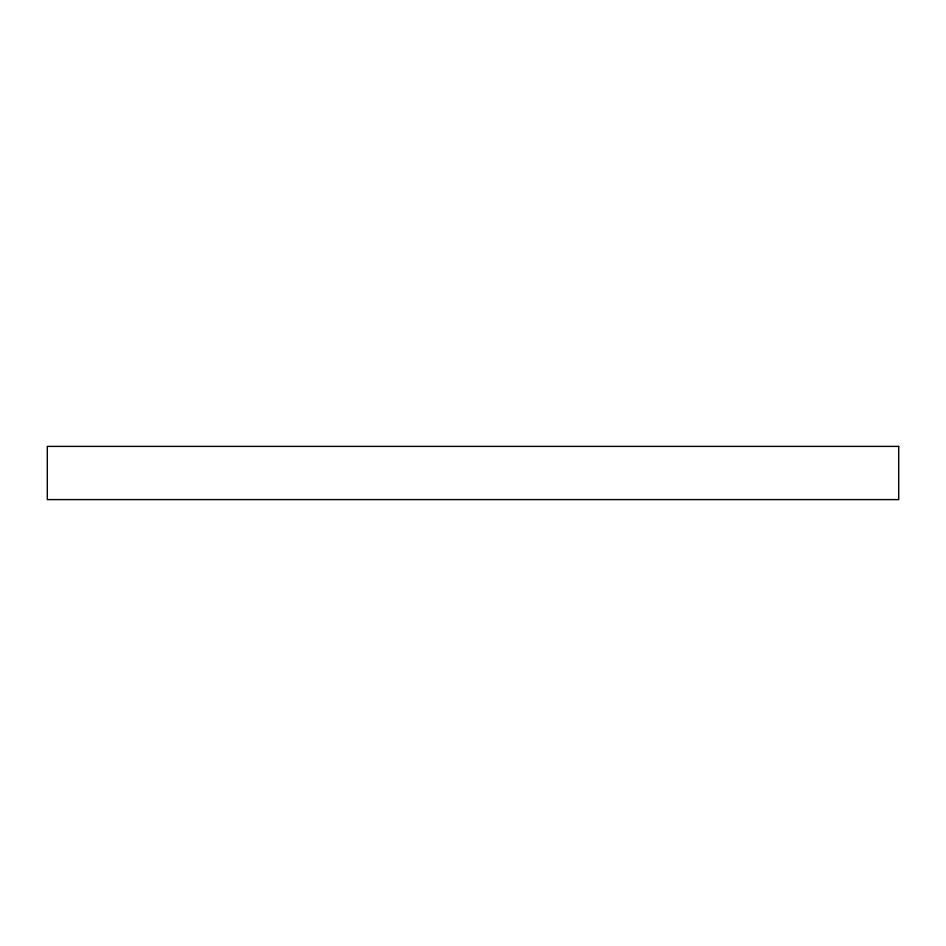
<?xml version="1.0" encoding="UTF-8"?>
<svg xmlns="http://www.w3.org/2000/svg" width="946" height="946" viewBox="0 0 946 946"><rect width="100%" height="100%" fill="white"/><g stroke="black" fill="none" stroke-linecap="round" stroke-linejoin="round"><path stroke-width="1.42" d="M898.7 446.394L47.3 446.394L47.3 499.606L898.7 499.606L898.7 446.394"/></g></svg>
